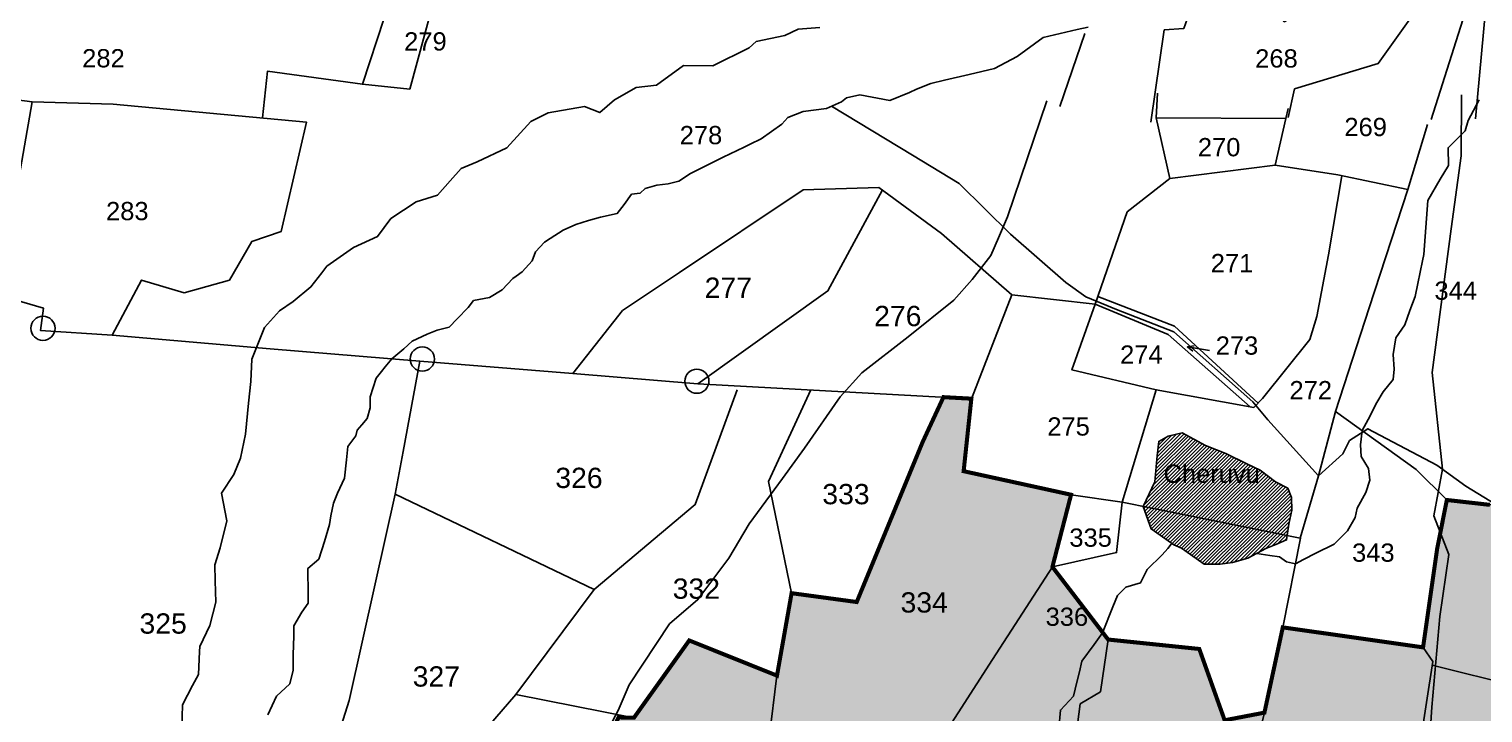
# Model space of a CAD drawing. Header units: inches. Extents: x 200003 to 248779, y 1594258 to 1607376.
# Drawn here: x 208898 to 210331, y 1604297 to 1604971 of the extents above; entities that cross this region are included whole.
import ezdxf

# ---------------------------------------------------------------- set-up
doc = ezdxf.new("R2010")
doc.units = ezdxf.units.IN
doc.header["$LTSCALE"] = 15
doc.header["$MEASUREMENT"] = 0
for name, color, linetype in [('BOUNDRY STONES', 240, 'Continuous'), ('PLOTS', 7, 'Continuous'), ('PLOTS NO', 7, 'Continuous'), ('ROADS', 1, 'Continuous'), ('STREAMS', 4, 'Continuous'), ('VILLAGE BOUNDRY', 5, 'Continuous'), ('WUA-14', 3, 'Continuous')]:
    doc.layers.add(name, color=color, linetype=linetype)
doc.styles.get("Standard").update_dxf_attribs({"font": 'arial.ttf'})

msp = doc.modelspace()

# ---------------------------------------------------------------- hatches: boundary and pattern name
at = {"layer": 'PLOTS NO', "true_color": 0xf7abae}
h = msp.add_hatch(dxfattribs=at)
h.set_pattern_fill('ANSI31', color=241)
h.set_pattern_definition([(45, (0, 0), (-0.088388347648, 0.088388347648), [])])
h.paths.add_polyline_path([(209323.8, 1604005.8), (209389.8, 1604112.6), (209424.7, 1604186.9), (209478.8, 1604292.5), (209493.9, 1604292.2), (209548.4, 1604368.4), (209634.9, 1604333.7), (209649.3, 1604415), (209713.5, 1604406.3), (209778.5, 1604564.1), (209799, 1604608.3), (209826.5, 1604606.8), (209818.9, 1604535.3), (209924.8, 1604512.1), (209906.4, 1604440.9), (209961.3, 1604369.3), (210051.2, 1604360), (210076.2, 1604289.7), (210115.4, 1604297.2), (210133.5, 1604381.3), (210271.8, 1604361.6), (210285.7, 1604458.9), (210295.2, 1604506.9), (210337.7, 1604502.1), (210388.5, 1604472), (210449.7, 1604433.3), (210578, 1604375.9), (210668.4, 1604339.5), (210740, 1604309.7), (210795.1, 1604289.8), (210841.8, 1604269.3), (210799.6, 1604112.1), (210816.5, 1604108), (211086.4, 1604047.7), (211048.3, 1603986.1), (211036.4, 1603966.8), (211002.1, 1603827.3), (210960.8, 1603662.4), (210853.6, 1603663), (210728.4, 1603659.5), (210695.3, 1603550.1), (210636.6, 1603478), (210591, 1603487.5), (210436.7, 1603512.4), (210238.6, 1603552.7), (210228.2, 1603681.3), (210253.5, 1603839.7), (210017.5, 1603876.3), (209780.4, 1603916.1), (209535, 1603967.8), (209444.7, 1603985.2)])
at = {"layer": 'STREAMS'}
h = msp.add_hatch(dxfattribs=at)
h.set_pattern_fill('ANSI31', color=4, scale=19.591158, angle=-0.2757)
h.set_pattern_definition([(44.724334, (196345.0152, 1599625.4793), (-1.72327875, 1.7399414), [])])
h.paths.add_polyline_path([(210034.4, 1604573.2), (210057.2, 1604560.5), (210077.2, 1604552.7), (210098.2, 1604542.6), (210111.3, 1604536.3), (210126.2, 1604524.7), (210138.4, 1604518.4), (210142.1, 1604509.5), (210142.4, 1604497), (210139.3, 1604482.9), (210137.2, 1604467.5), (210126.7, 1604463.1), (210116.8, 1604459), (210099, 1604449.5), (210083.8, 1604445.4), (210071.7, 1604443.6), (210055.9, 1604443.5), (210033.6, 1604459.4), (210026.2, 1604462.7), (210003.9, 1604478.4), (209995.8, 1604500.5), (210007.4, 1604524.8), (210009.8, 1604550.3), (210011.2, 1604564.7), (210020.6, 1604569.8)])

# ---------------------------------------------------------------- linework, layer by layer
at = {"layer": 'BOUNDRY STONES', "color": 1}
for centre in [(208911.3, 1604676.2), (209285.3, 1604645.9), (209555.9, 1604624)]:
    msp.add_circle(centre, 11.9, dxfattribs=at)
at = {"layer": 'PLOTS'}
for points in [[(209269.2, 1605047.5), (209226.2, 1604916.9), (209272.9, 1604912.1), (209308.3, 1605041.9)], [(208649.4, 1604981), (208789.6, 1604913.9), (208900.8, 1604899.5)], [(209226.2, 1604916.9), (209132.8, 1604929.9), (209127.6, 1604883.6)], [(209948.4, 1604700), (209980.2, 1604790.9), (210022.2, 1604823.8), (210008.6, 1604883.8), (210010.1, 1604908)], [(208804.8, 1604725), (208869, 1604708.7), (208911.8, 1604696.1), (208908.9, 1604674.1), (208979.5, 1604669.5), (209008.5, 1604723.8), (209050.6, 1604711.1), (209095.1, 1604723.7), (209117.1, 1604761.7), (209146.2, 1604771.7), (209171, 1604879.6), (208980.7, 1604897.2), (208900.8, 1604899.5), (208884.3, 1604805.3), (208867.5, 1604709.2)], [(210295.2, 1604506.9), (210335.7, 1604501.7), (210349.9, 1604505.2), (210386.8, 1604588.8), (210435.7, 1604689.1), (210444.9, 1604708.1), (210481.7, 1604704.9), (210531.8, 1604829.9), (210454, 1604854.6), (210461.8, 1604890.7)], [(210008.6, 1604883.8), (210136.5, 1604883), (210126, 1604837.2), (210022.2, 1604823.8)], [(210126, 1604837.2), (210187.8, 1604827.5), (210256.8, 1604812.9), (210276.1, 1604877.1)], [(210008.8, 1604615.6), (210104.8, 1604598.2), (210113.6, 1604606.9), (210160.1, 1604665.3), (210167.1, 1604687.9), (210178.4, 1604748.6), (210191.6, 1604826.7)], [(210280.9, 1604344.1), (210365.2, 1604322.9), (210457.4, 1604299.6), (210449.7, 1604433.3), (210470.6, 1604497.1), (210495.9, 1604562.6), (210554.9, 1604699.6), (210573.4, 1604742.6), (210604.9, 1604735.6), (210612.4, 1604822.9)], [(208979.5, 1604669.5), (209135.4, 1604655.8), (209283, 1604643.8), (209433.6, 1604631.5), (209556.8, 1604621.6), (209826.5, 1604606.8), (209866.5, 1604709.2), (209797, 1604769.7), (209735.4, 1604815.1), (209660.8, 1604812.8), (209538.9, 1604731.3), (209482.5, 1604693.6), (209433.6, 1604631.5)], [(209556.8, 1604621.6), (209685.1, 1604713), (209738.8, 1604812.6)], [(210256.8, 1604812.9), (210218.8, 1604696.4), (210185.4, 1604594.3), (210168.6, 1604530.7), (210150.6, 1604469.4), (209975.2, 1604504.6)], [(209826.5, 1604606.8), (209818.9, 1604535.3), (209924.8, 1604512.1), (209975.2, 1604504.6), (210008.8, 1604615.6), (209925.7, 1604635.1), (209948.4, 1604700), (209866.5, 1604709.2)], [(209951.1, 1604707.7), (210026.9, 1604678.2), (210109.2, 1604602.5)], [(210101.4, 1604598.8), (210020.4, 1604670.1), (209948.4, 1604700)], [(209283, 1604643.8), (209266.4, 1604554.6), (209258.4, 1604512.6), (209238.7, 1604424.1), (209213.3, 1604309.3), (209191.9, 1604241.5), (209179.6, 1604180.2), (209132.1, 1604123.8), (209094.2, 1604078.9), (209084.2, 1604018.3)], [(209454.7, 1604418.6), (209554.4, 1604502.3), (209595.8, 1604615.6)], [(209668.4, 1604615.5), (209626.7, 1604525.2), (209649.3, 1604415), (209713.5, 1604406.3), (209778.5, 1604564.1), (209799, 1604608.3)], [(210133.5, 1604381.3), (210271.8, 1604361.6), (210285.7, 1604458.9), (210295.2, 1604506.9), (210265, 1604537.1), (210185.4, 1604594.3)], [(209249.1, 1604166.1), (209377.4, 1604315.2), (209454.7, 1604418.6), (209258.4, 1604512.6)], [(209975.2, 1604504.6), (209969.7, 1604455), (209906.4, 1604440.9), (209924.8, 1604512.1)], [(210115.4, 1604297.2), (210133.5, 1604381.3), (210151.1, 1604469.3)], [(209906.4, 1604440.9), (209847.4, 1604349.6), (209798, 1604273), (209756.7, 1604203.5), (209616.5, 1604231), (209627.2, 1604272.1), (209634.9, 1604333.7), (209649.3, 1604415)], [(209377.4, 1604315.2), (209493.9, 1604292.2), (209548.4, 1604368.4), (209634.9, 1604333.7)], [(209916, 1604169), (209933.9, 1604305.9), (209953.9, 1604317.8), (209961.3, 1604369.3), (210051.2, 1604360), (210076.2, 1604289.7), (210053.9, 1604214.2), (210023, 1604087.2), (209914.1, 1604109.6)], [(210213.2, 1603850.9), (210250.6, 1603985.5), (210268.6, 1604080.5), (210243.7, 1604085.2), (210257, 1604190.2), (210281.5, 1604347.8), (210271.8, 1604361.6)], [(210023, 1604087.2), (210067.3, 1604080.4), (210096.9, 1604221.4), (210115.4, 1604297.2), (210076.2, 1604289.7)]]:
    msp.add_lwpolyline(points, dxfattribs=at)
at = {"layer": 'PLOTS NO'}
for points in [[(210044.9, 1604653.5), (210039.5, 1604657.8), (210046.3, 1604658.9)], [(210039.5, 1604657.8), (210061.1, 1604654.2)]]:
    msp.add_lwpolyline(points, dxfattribs=at)
at = {"layer": 'ROADS', "color": 1}
for points in [[(210323.4, 1604882.8), (210337.2, 1605032.5), (210358, 1605178.2), (210346.1, 1605235.9), (210374.4, 1605322.2), (210383.7, 1605424.1)], [(209913.7, 1604894.9), (209938.3, 1604966.8)], [(210243.3, 1603554.8), (210238.8, 1603629.8), (210235.3, 1603685.7), (210267.1, 1603814.3), (210269, 1603899.6), (210275, 1604089.1), (210272.1, 1604176.7), (210280.4, 1604302.6), (210288.4, 1604391.9), (210297.1, 1604453.2), (210282.4, 1604491.3), (210290.9, 1604537.3), (210280.6, 1604632.6), (210299.6, 1604774.2), (210309.3, 1604846.3), (210309.7, 1604906.5)]]:
    msp.add_lwpolyline(points, dxfattribs=at)
at = {"layer": 'ROADS'}
for points in [[(209317, 1604007.4), (209355.9, 1604063.2), (209384.2, 1604108.6), (209414.7, 1604176.1), (209439.9, 1604226.9), (209478.4, 1604299.4), (209489.1, 1604324.8), (209529.1, 1604384.7), (209556.9, 1604408.7), (209587.5, 1604449.6), (209607.5, 1604483.5), (209640.5, 1604528.1), (209661.9, 1604558.1), (209697.1, 1604608.7), (209718.7, 1604632.4), (209764.2, 1604667.8), (209809.2, 1604703.9), (209827.4, 1604724.3), (209845.7, 1604748.1), (209853.2, 1604765.3), (209862.2, 1604786.2), (209900.9, 1604900.6)], [(209688.5, 1604895.1), (209768.6, 1604846.8), (209814.5, 1604819.1), (209865.1, 1604769.1), (209919.6, 1604721.5), (209939.2, 1604707.3), (209969.7, 1604694.6), (210026.2, 1604672.7), (210103.9, 1604603.7), (210118.6, 1604585.9), (210168.6, 1604530.7), (210192.6, 1604552.4), (210199.1, 1604565.5), (210217.4, 1604577.2), (210285.5, 1604541.1), (210314, 1604520.5), (210377.4, 1604481.7)]]:
    msp.add_lwpolyline(points, dxfattribs=at)
at = {"layer": 'STREAMS', "color": 4}
for points in [[(210243, 1605097.1), (210181.8, 1605036.7), (210080.5, 1605028.8), (210063.3, 1605009.6), (210104.3, 1605019.2), (210150.9, 1605006.2), (210154.5, 1604989.4), (210135, 1604978.4), (210126.5, 1604993.5), (210040.9, 1604985.6), (210035.9, 1604971.9), (210016.6, 1604970.5), (210003.3, 1604879.4)], [(210138.8, 1604884.1), (210145.2, 1604912.3), (210227.6, 1604937.3), (210273.4, 1605001.9)], [(210313.4, 1604987.6), (210279.7, 1604882)], [(209677.1, 1604972.9), (209655.9, 1604971.2), (209642.8, 1604964.8), (209614.4, 1604959.1), (209607.6, 1604952.6), (209571.6, 1604935.1), (209542.8, 1604935.4), (209516.1, 1604916.1), (209496, 1604913.7), (209474.6, 1604901.6), (209460.2, 1604888.9), (209445, 1604894.9)], [(209716.6, 1604906.3), (209746.2, 1604900.8), (209765.5, 1604908.6), (209772.3, 1604912), (209786.7, 1604917.6), (209800.1, 1604920.8), (209824.2, 1604926.4), (209849.2, 1604932.3), (209871.8, 1604944.3), (209897.3, 1604962.8), (209930.8, 1604970.7), (209941.5, 1604973.2)], [(209716.6, 1604906.3), (209703.3, 1604903.4), (209698.5, 1604899.6), (209683.8, 1604892.9), (209660.8, 1604889.9), (209645.5, 1604883.9), (209639.6, 1604877.4), (209619.2, 1604863.1), (209608.6, 1604857.7), (209602.5, 1604854.8), (209581.8, 1604845), (209558.1, 1604833.1), (209549.6, 1604828.9), (209538, 1604821.3), (209527.6, 1604818.6), (209516.6, 1604817.3), (209504.8, 1604814.2), (209500, 1604809.3), (209491.6, 1604808.3), (209484.1, 1604798.2), (209477.5, 1604789.4), (209460.8, 1604785.7), (209449, 1604782.6), (209436.6, 1604778.4), (209424, 1604772.8), (209411.3, 1604764.6), (209405.6, 1604761), (209396.8, 1604751.7), (209393.6, 1604742.7), (209383.6, 1604732), (209377.7, 1604727.5), (209374.5, 1604725.3), (209363.9, 1604714), (209351.6, 1604706.6), (209335.8, 1604703.7), (209330.4, 1604696.6), (209319.5, 1604685.4), (209311.8, 1604677.4), (209300, 1604674.3), (209290.1, 1604670.5), (209275.4, 1604663.6), (209267, 1604656), (209255.2, 1604646), (209248.7, 1604638.1), (209244.9, 1604633.5), (209239.8, 1604627), (209234, 1604608.6), (209234, 1604597.9), (209230.8, 1604587.1), (209225.6, 1604581.1), (209221, 1604575.8), (209219.6, 1604570.3), (209211.9, 1604559.8), (209210.5, 1604546.6), (209208.5, 1604528.4), (209201.7, 1604513.6), (209197.6, 1604503.9), (209195.1, 1604491.3), (209193.7, 1604482.8), (209188.7, 1604466.1), (209183.3, 1604448.6), (209172.5, 1604439.5), (209172.8, 1604413.8), (209172.8, 1604405.1), (209166.6, 1604396.3), (209158.7, 1604382.7), (209158.6, 1604372.8), (209158.1, 1604354.3), (209158, 1604339), (209154.6, 1604325.5), (209141.4, 1604313.6), (209133, 1604295.1)], [(209048.1, 1604281.3), (209048.9, 1604305), (209058.9, 1604324), (209064.6, 1604334.7), (209065.8, 1604357.5), (209066.1, 1604362.5), (209075.8, 1604383.1), (209081.6, 1604406.1), (209081, 1604427.3), (209080.6, 1604442.8), (209086.1, 1604459.7), (209092.6, 1604486.4), (209087.4, 1604513.6), (209099.5, 1604531.9), (209106, 1604548.1), (209111.1, 1604571.9), (209114, 1604602.3), (209116.1, 1604623.6), (209117.1, 1604645.6), (209129.6, 1604677), (209144.5, 1604693.5), (209158, 1604702.7), (209175.4, 1604717), (209186.1, 1604730.8), (209191.3, 1604737.5), (209217.5, 1604755.9), (209241.2, 1604766.8), (209254.4, 1604784.4), (209279.3, 1604800.9), (209300.2, 1604807.5), (209312.6, 1604821.5), (209323.5, 1604833.8), (209339.2, 1604840.5), (209368.7, 1604854.3), (209392.2, 1604880), (209409.2, 1604888.7), (209445, 1604894.9), (209445, 1604894.9)], [(210107.9, 1604454.3), (210120.6, 1604452.2), (210130.2, 1604450.7), (210137, 1604445.9), (210146.1, 1604444), (210153.9, 1604448.3), (210166.1, 1604454.4), (210184.3, 1604463.4), (210197.4, 1604476.4), (210204.7, 1604489.7), (210206.8, 1604498.8), (210215.4, 1604514.2), (210219.4, 1604526.5), (210218.1, 1604537.8), (210210.7, 1604549.7), (210210, 1604561.2), (210211.8, 1604575.3), (210217.6, 1604586.4), (210226.1, 1604602.9), (210232.3, 1604613.4), (210242.4, 1604625.8), (210243.4, 1604635.8), (210242.3, 1604650.3), (210245, 1604666.7), (210253.7, 1604679.5), (210258.9, 1604693.7), (210263.9, 1604707.5), (210266.5, 1604720.4), (210271.1, 1604742.8), (210272.5, 1604748.9), (210276.6, 1604802.1), (210288.8, 1604823.1), (210296.9, 1604836.8), (210296.5, 1604854.2), (210302.6, 1604860.2), (210313.3, 1604870.8), (210316.3, 1604881), (210327.2, 1604901.5)], [(210034.4, 1604573.2), (210057.2, 1604560.5), (210077.2, 1604552.7), (210098.2, 1604542.6), (210111.3, 1604536.3), (210126.2, 1604524.7), (210138.4, 1604518.4), (210142.1, 1604509.5), (210142.4, 1604497), (210139.3, 1604482.9), (210137.2, 1604467.5), (210126.7, 1604463.1), (210116.8, 1604459), (210099, 1604449.5), (210083.8, 1604445.4), (210071.7, 1604443.6), (210055.9, 1604443.5), (210033.6, 1604459.4), (210026.2, 1604462.7), (210003.9, 1604478.4), (209995.8, 1604500.5), (210007.4, 1604524.8), (210009.8, 1604550.3), (210011.2, 1604564.7), (210020.6, 1604569.8), (210034.4, 1604573.2)], [(209912.8, 1604281.2), (209914.3, 1604299.7), (209927.1, 1604313.3), (209930.6, 1604327.3), (209933.1, 1604337.3), (209935.5, 1604347.9), (209947.5, 1604364.4), (209955.7, 1604375.9), (209966.1, 1604401.7), (209970.5, 1604412.6), (209978.7, 1604420.8), (209993.3, 1604425.3), (209999.9, 1604438.4), (210014.7, 1604452.7), (210020.1, 1604459.1), (210023.5, 1604463.2)]]:
    msp.add_lwpolyline(points, dxfattribs=at)
at = {"layer": 'VILLAGE BOUNDRY', "color": 6}
msp.add_lwpolyline([(210136.5, 1604883), (210138.8, 1604893)], dxfattribs=at)
at = {"layer": 'WUA-14', "color": 17, "const_width": 4}
msp.add_lwpolyline([(209323.8, 1604005.8), (209389.8, 1604112.6), (209424.7, 1604186.9), (209478.8, 1604292.5), (209493.9, 1604292.2), (209548.4, 1604368.4), (209634.9, 1604333.7), (209649.3, 1604415), (209713.5, 1604406.3), (209778.5, 1604564.1), (209799, 1604608.3), (209826.5, 1604606.8), (209818.9, 1604535.3), (209924.8, 1604512.1), (209906.4, 1604440.9), (209961.3, 1604369.3), (210051.2, 1604360), (210076.2, 1604289.7), (210115.4, 1604297.2), (210133.5, 1604381.3), (210271.8, 1604361.6), (210285.7, 1604458.9), (210295.2, 1604506.9), (210337.7, 1604502.1)], dxfattribs=at)
at = {"layer": 'WUA-14', "const_width": 3}
msp.add_lwpolyline([(209323.8, 1604005.8), (209389.8, 1604112.6), (209424.7, 1604186.9), (209478.8, 1604292.5), (209493.9, 1604292.2), (209548.4, 1604368.4), (209634.9, 1604333.7), (209649.3, 1604415), (209713.5, 1604406.3), (209778.5, 1604564.1), (209799, 1604608.3), (209826.5, 1604606.8), (209818.9, 1604535.3), (209924.8, 1604512.1), (209906.4, 1604440.9), (209961.3, 1604369.3), (210051.2, 1604360), (210076.2, 1604289.7), (210115.4, 1604297.2), (210133.5, 1604381.3), (210271.8, 1604361.6), (210285.7, 1604458.9), (210295.2, 1604506.9), (210337.7, 1604502.1)], dxfattribs=at)

# ---------------------------------------------------------------- texts
at = {"layer": 'PLOTS NO'}
for s, height, p in [('279', 18, (209267.4, 1604950.1)), ('282', 18, (208950, 1604933.5)), ('268', 18, (210106.3, 1604933.3)), ('278', 18, (209539, 1604857.7)), ('269', 18, (210194.2, 1604865.7)), ('270', 18, (210049.8, 1604845.8)), ('283', 18, (208973.5, 1604782.8)), ('271', 18, (210062.5, 1604731.5)), ('277', 20, (209563.6, 1604706.2)), ('344', 18, (210283, 1604704.3)), ('276', 20, (209730.7, 1604678.3)), ('274', 18, (209973.1, 1604641.3)), ('273', 18, (210067.4, 1604650.2)), ('272', 18, (210140.1, 1604606.2)), ('275', 18, (209901.4, 1604570.4)), ('326', 20, (209416.4, 1604518.7)), ('Cheruvu', 18, (210015.9, 1604523.8)), ('333', 20, (209679.6, 1604502.7)), ('335', 18, (209923.1, 1604460.8)), ('343', 18, (210201.8, 1604446)), ('332', 20, (209532.1, 1604409.5)), ('334', 20, (209756.7, 1604395.9)), ('325', 20, (209006.5, 1604375.1)), ('336', 18, (209899.7, 1604382.8)), ('327', 20, (209275.8, 1604322.9))]:
    msp.add_text(s, height=height, dxfattribs=at).set_placement(p)

doc.saveas('drawing.dxf')
